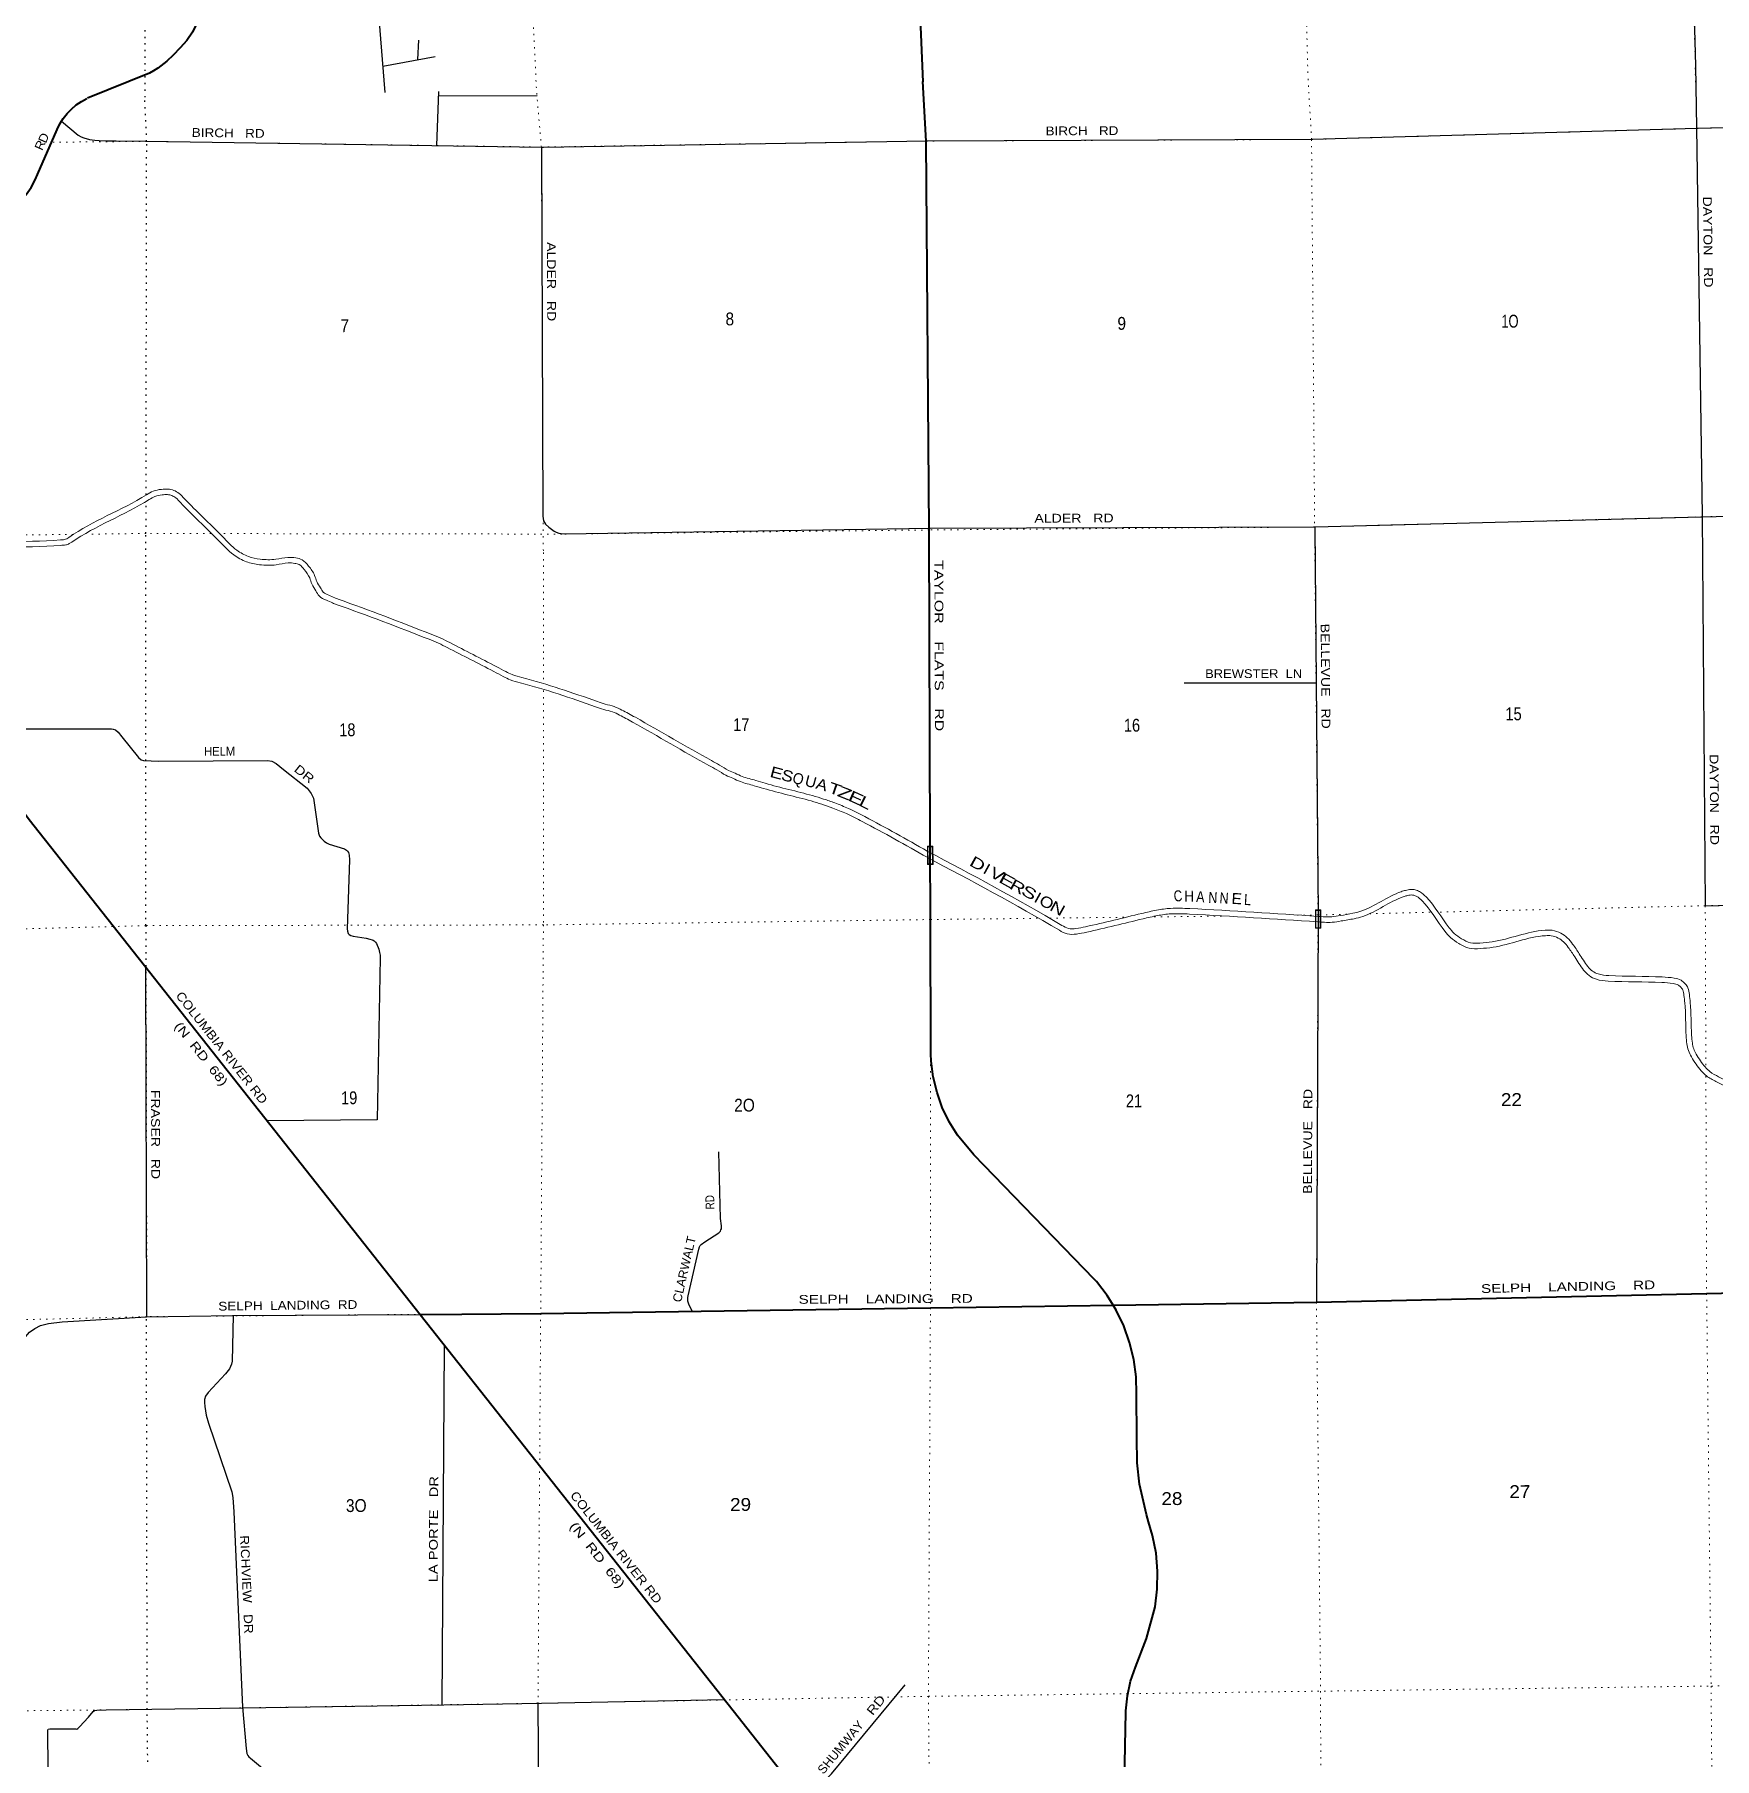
# Model space of a CAD drawing. Header units: feet. Extents: x 245918 to 509309, y -547785 to -360805.
# Drawn here: x 444370 to 467288, y -430444 to -406915 of the extents above; entities that cross this region are included whole.
import ezdxf
from ezdxf.enums import TextEntityAlignment as Align

# ---------------------------------------------------------------- set-up
doc = ezdxf.new("R2010")
doc.units = ezdxf.units.FT
doc.header["$LTSCALE"] = 60
doc.linetypes.add('DOTTED', pattern=[1.5, 0.3, -1.2])
for name, color, linetype, lineweight in [('26', 7, 'Continuous', 40), ('27', 7, 'Continuous', 13), ('29', 7, 'Continuous', 25), ('31', 7, 'Continuous', 13), ('39', 7, 'Continuous', 13), ('6', 7, 'DOTTED', 25), ('61', 7, 'Continuous', 13), ('7', 7, 'DOTTED', 13)]:
    doc.layers.add(name, color=color, linetype=linetype, lineweight=lineweight)
doc.layers.add('30', color=7, linetype='Continuous')
doc.layers.add('41', color=7, linetype='Continuous')

msp = doc.modelspace()

# ---------------------------------------------------------------- linework, layer by layer
at = {"layer": '26'}
for points in [[(456268.57, -365162.21), (456507.9, -376506.94), (456296.01, -403035.64), (456488.42, -407562.71)], [(456296.01, -403035.64), (448961.16, -403070.94), (448895.23, -403073.5), (448815.27, -403086.7), (448702.7, -403115.66), (448631.95, -403138.19), (448570.84, -403167.15), (448464.71, -403237.95), (448355.36, -403318.4), (448303.52, -403368.12), (448258.07, -403424.85), (448096.75, -403702.3), (446524.2, -406881.56), (446446.62, -406996.65), (446357.31, -407098.89), (446261.69, -407197.78), (446173.37, -407278.49), (446051.04, -407376.38), (445994.75, -407411.78), (445936.89, -407443.39), (445094.21, -407786.01)], [(456589.91, -417992.87), (456574.64, -413676.69), (456535.87, -408369.32), (456488.26, -407558.9)], [(443046.65, -409538.72), (443338.3, -409532.05), (443455.24, -409529.49), (443571.26, -409514.73), (443685.11, -409487.92), (443795.53, -409449.36), (443901.32, -409399.47), (444001.31, -409338.79), (444094.41, -409267.99), (444179.61, -409187.85), (444255.95, -409099.24), (444322.62, -409003.14), (444378.88, -408900.6), (444412.14, -408824.54), (444677.19, -408211.98), (444715.1, -408134.64), (444760.89, -408061.68), (444814.05, -407993.91), (444874.01, -407932.07), (444940.1, -407876.84), (445011.6, -407828.82), (445085.7, -407789.47)], [(449632.48, -424386.79), (449359.18, -424040.61), (444299.18, -417631.26), (444204.35, -417510.24), (444051.04, -417346.64), (443881.46, -417199.96), (443722.31, -417076.62), (443460.6, -416907.71), (443185.9, -416768.72)], [(459083.24, -424256.17), (459001.25, -424123.06), (458855.79, -423934.38), (458826.17, -423900.54), (457323.29, -422350.12), (457183.04, -422206.54), (456961.08, -421938.21), (456847.75, -421752.98), (456754.4, -421556.93), (456682.05, -421352.19), (456631.5, -421141), (456603.31, -420925.7), (456597.99, -420827.75), (456593.45, -418994.08), (456589.91, -417992.87)], [(459083.24, -424256.17), (461858.66, -424216.92), (467181.04, -424095.99), (472475.37, -423979.5), (474997.04, -423859.36)], [(449629.27, -424381.82), (449657.92, -424382.3), (451275.29, -424368.51), (456592.03, -424291.4), (459083.24, -424256.17)], [(457863.44, -434822.04), (457827.1, -434796.71), (457776.96, -434746.54), (457672.55, -434595.33), (457535.33, -434399.04), (453899.99, -429792.31), (449632.48, -424386.79)], [(459227.72, -431438.47), (459256.13, -429809.32), (459257.08, -429791.87), (459279.76, -429589.01), (459323.53, -429389.64), (459387.89, -429195.93), (459539.26, -428804.33), (459657.09, -428373.97), (459687.12, -428130.56), (459691.54, -427885.34), (459670.31, -427641), (459623.65, -427400.23), (459568.18, -427211.42), (459539.66, -427115.5), (459444.62, -426699.04), (459411.86, -426409.94), (459406.15, -426063.59), (459403.85, -425470.94), (459397.07, -425232.79), (459365.44, -424996.65), (459309.29, -424765.11), (459229.26, -424540.72), (459126.2, -424325.91), (459083.24, -424256.17)]]:
    msp.add_lwpolyline(points, dxfattribs=at)
at = {"layer": '29'}
for p, q in [((449028.87, -406215.76), (449151.06, -407707.16)), ((449597.37, -407258.54), (449614.07, -406991.15)), ((449121.64, -407348.03), (449836.42, -407213.58)), ((449856.78, -408431.21), (449885.89, -407692.81)), ((449883.51, -407753.11), (451226.39, -407749.72)), ((461852.86, -415766.77), (460052.19, -415768.53)), ((445886.16, -419641.44), (445897.94, -424413.68)), ((449959.97, -424801.62), (449926.34, -429710.64)), ((451237.84, -429689.81), (451262.63, -434974.83))]:
    msp.add_line(p, q, dxfattribs=at)
for points in [[(467018.19, -392123.84), (466905.34, -402782.06), (467027.4, -407341.85)], [(467027.4, -407341.85), (467044.76, -408186.49), (467118.24, -413485.39), (467162.82, -418804.87), (472485.35, -418680.11), (472383.11, -413368.29)], [(444738.64, -408097.13), (444966.27, -408288.99), (445007.05, -408310.37), (445044.48, -408326.85), (445119.69, -408347.29), (445191.54, -408357), (445251.74, -408360.89), (445346.9, -408364.78), (445482.84, -408366.72), (445894.55, -408372.55), (451284.82, -408451.69), (451315.4, -408451.2), (456546.59, -408368.68), (461794.45, -408344.87), (467046.71, -408194.26), (472282.95, -408068.42), (474670.57, -408038.85)], [(451284.69, -408452.05), (451305.03, -413490.29), (451314.74, -413554.42), (451339.98, -413597.17), (451384.65, -413639.92), (451458.45, -413694.34), (451487.58, -413707.94), (451520.59, -413721.54), (451555.55, -413727.37), (451605.24, -413728.77), (456590.71, -413652.11), (461841.56, -413635.07), (467105.62, -413497.05), (467126.98, -413496.07), (472397.54, -413367.87), (474779.05, -413295.85)], [(461833.91, -413636.4), (461880.89, -418918.78), (461859.03, -424216.91)], [(443178.58, -416389.08), (445420.6, -416391.13), (445443.81, -416394.48), (445474.89, -416406.14), (445509.85, -416437.24), (445562.62, -416499.9), (445789.54, -416783.19), (445826.45, -416812.35), (445857.18, -416822.96), (446067.29, -416831.78), (447550.35, -416823.79), (447607.52, -416833.72), (447665.79, -416864.82), (447766.13, -416944.12), (448089.21, -417203), (448144.39, -417274.69), (448174.67, -417339.05), (448193.23, -417465.63), (448244.59, -417817.17), (448259.16, -417855.07), (448277.12, -417877.46), (448322.29, -417926.01), (448352.39, -417946.42), (448391.14, -417966.47), (448596.65, -418029.09), (448624.31, -418045.54), (448639.85, -418059.14), (448651.51, -418078.58), (448661.22, -418115.51), (448669.18, -418180.07), (448633.55, -419119.85), (448638.56, -419152.17), (448651.03, -419183.01), (448664.62, -419198.56), (448685.99, -419211.19), (448716.61, -419219.47), (448894.05, -419248.39), (448945.29, -419259.78), (448975.88, -419269.02), (448988.99, -419275.33), (449005.5, -419286.02), (449023.82, -419303.46), (449036.09, -419321.49), (449066.16, -419396.84), (449076.88, -419442.97), (449084.65, -419477.95), (449086.72, -419516.23), (449044.85, -421725.23), (447544.11, -421741.51)], [(453343.97, -424338.51), (453296.9, -424242.85), (453284.28, -424203.01), (453282.34, -424167.05), (453282.89, -424154.14), (453286.22, -424128.18), (453430.92, -423494.56), (453442.5, -423462.17), (453452.29, -423444.02), (453465.89, -423430.42), (453515.83, -423392.07), (453706.39, -423269.55), (453726.16, -423247.72), (453733.93, -423230.22), (453739.76, -423212.73), (453739.73, -423171.77), (453729.25, -423074.24), (453704.41, -422162.18)], [(444086.88, -426533.97), (444047.74, -425185.82), (444054.58, -425104.11), (444070.12, -425034.14), (444149.6, -424866.6), (444225.5, -424715.39), (444303.67, -424624.78), (444373.11, -424575.45), (444452.59, -424536.34), (444559.58, -424505.48), (444745.12, -424482.98), (445897.94, -424413.68), (447069.29, -424398.75), (449629.27, -424381.82)], [(447080.38, -424398.68), (447066.52, -425019.18), (447056.94, -425064.04), (447028.52, -425125.1), (446975.98, -425195.93), (446738.3, -425448.16), (446702.83, -425497.16), (446689.26, -425543.33), (446689.26, -425584.07), (446691.54, -425641.6), (446712.34, -425756.54), (446742.56, -425868.38), (447060.33, -426802.76), (447077.37, -426882.25), (447089.69, -427075.46), (447209.64, -429741.67), (447256.5, -430305.07), (447266.68, -430376.85), (447278.89, -430404.01), (447293.14, -430419.64), (447314.99, -430440.18), (447509.05, -430596.48)], [(454862.42, -431011.91), (455176.77, -430718.47), (455241.2, -430652.13), (456245.53, -429438.03)], [(444561.72, -431108.3), (444550.09, -430060.73), (444558.43, -430045.14), (444577.41, -430038.34), (444932.44, -430040.75), (444945.19, -430041.07), (444958.76, -430035.64), (444984.53, -430011.18), (445104.88, -429880.49), (445168.2, -429802.47), (445189.46, -429789.85), (445219.31, -429783.06), (445347.35, -429777.6), (447219.65, -429751.58), (449954.07, -429709.72), (451286.7, -429687.99), (453780.06, -429640.4)]]:
    msp.add_lwpolyline(points, dxfattribs=at)
at = {"layer": '31'}
for p, q in [((461918.77, -418862.85), (461918.26, -419112.85)), ((461918.26, -419112.85), (461843.26, -419112.7))]:
    msp.add_line(p, q, dxfattribs=at)
msp.add_lwpolyline([(461843.26, -419112.7), (461843.77, -418862.69), (461918.77, -418862.85)], dxfattribs=at)
msp.add_lwpolyline([(461851.27, -419104.72), (461851.74, -418870.7), (461910.75, -418870.82), (461910.28, -419104.83)], close=True, dxfattribs=at)
at = {"layer": '39'}
for points in [[(443195.14, -413824.09), (444724.31, -413812.63), (444756.42, -413810.51), (444778.49, -413808.43), (444810.55, -413796.26), (444838.59, -413778.1), (445898.37, -413196.28), (445986.51, -413147.79), (446100.82, -413123.3), (446191.11, -413118.97), (446271.45, -413136.75), (446343.82, -413178.64), (446416.3, -413250.65), (446925.63, -413758.67), (447030.32, -413866.68), (447130.94, -413952.64), (447287.75, -414040.4), (447448.4, -414075.96), (447661.14, -414077.22), (447827.62, -414052.54), (447934, -414058.19), (448020.38, -414083.98), (448108.95, -414169.97), (448191.63, -414298.14), (448222, -414382.34), (448270.42, -414466.46), (448308.74, -414524.54), (448385.14, -414568.43), (448465.52, -414604.27), (448513.73, -414622.16), (449779.53, -415099.43), (449914.16, -415155.16), (450034.76, -415214.95), (450669.93, -415541.89), (450798.57, -415609.68), (450887.01, -415651.52), (451019.59, -415691.2), (452048.09, -416018.77), (452156.56, -416054.53), (452279.09, -416088.22), (452383.59, -416136.02), (452472.03, -416181.88), (452566.52, -416233.73), (453605.86, -416824.21), (453716.42, -416886.05), (453837.06, -416957.88), (453927.48, -416997.71), (454025.96, -417041.53), (454210.75, -417095.07), (454337.29, -417132.77), (454984, -417303.13), (455134.65, -417348.77), (455287.33, -417402.43), (455476.21, -417480.05), (455697.29, -417589.67), (456549.17, -418059.67)], [(443193.51, -413899.1), (444727.06, -413887.61), (444762.41, -413885.28), (444795.62, -413882.15), (444844.62, -413863.55), (444877.07, -413842.53), (445934.49, -413262.01), (446013, -413218.82), (446110.54, -413197.92), (446184.69, -413194.36), (446243.92, -413207.47), (446297.85, -413238.69), (446363.39, -413303.8), (446872.22, -413811.32), (446978.92, -413921.41), (447087.85, -414014.47), (447260.76, -414111.24), (447439.98, -414150.91), (447666.45, -414152.25), (447831.17, -414127.83), (447921.1, -414132.61), (447981.32, -414150.59), (448050.57, -414217.82), (448123.98, -414331.62), (448153.7, -414414.02), (448206.56, -414505.86), (448255.94, -414580.7), (448351.1, -414635.37), (448437.17, -414673.75), (448487.45, -414692.41), (449751.95, -415169.19), (449883.12, -415223.48), (450000.94, -415281.89), (450635.28, -415608.41), (450765.04, -415676.78), (450860.07, -415721.74), (450997.46, -415762.86), (452024.97, -416090.12), (452134.86, -416126.35), (452253.38, -416158.94), (452350.71, -416203.45), (452436.72, -416248.06), (452529.95, -416299.21), (453569.03, -416889.54), (453678.92, -416951.01), (453802.63, -417024.67), (453897.12, -417066.29), (454000.16, -417112.14), (454189.61, -417167.03), (454317.02, -417204.99), (454963.57, -417375.31), (455111.33, -417420.07), (455260.62, -417472.54), (455445.26, -417548.42), (455662.5, -417656.13), (456547.15, -418144.22)], [(456549.17, -418059.67), (458386.42, -419073.11), (458474.84, -419114.95), (458577.2, -419116.61), (458709.56, -419092.07), (459475.58, -418910.79), (459678.13, -418865.93), (459868.7, -418841.19), (460129.58, -418844.3), (461875.78, -418950.69), (461972.12, -418956.38), (462066.44, -418956.06), (462184.79, -418939.6), (462355.27, -418908.9), (462463.55, -418880.43), (463014.6, -418613.6), (463074.74, -418595.33), (463146.94, -418583.04), (463203.16, -418588.87), (463265.43, -418612.74), (463353.95, -418684.7), (463668.29, -419105.11), (463738.76, -419183.15), (463837.31, -419255.06), (463959.89, -419310.85), (464088.33, -419314.42), (464254.85, -419297.8), (464976.79, -419138.77), (465073.12, -419140.45), (465191.63, -419180.18), (465280.13, -419244.11), (465352.62, -419328.16), (465443.33, -419460.32), (465560.25, -419634.53), (465622.65, -419696.54), (465701.04, -419736.42), (465845.59, -419758.01), (466574.09, -419777.6), (466738.69, -419793.1), (466833.09, -419822.88), (466889.43, -419870.85), (466925.71, -419924.92), (466946.06, -420017.19)], [(456547.15, -418144.22), (458352.23, -419139.91), (458457.41, -419189.68), (458583.49, -419191.72), (458725.04, -419165.48), (459492.33, -418983.9), (459691.09, -418939.88), (459873.1, -418916.25), (460126.85, -418919.27), (461871.29, -419025.56), (461970.03, -419031.39), (462071.76, -419031.04), (462196.61, -419013.68), (462371.48, -418982.19), (462489.67, -418951.11), (463042.01, -418683.66), (463092, -418668.47), (463149.41, -418658.7), (463185.57, -418662.45), (463227.41, -418678.49), (463299.44, -418737.04), (463610.3, -419152.8), (463688.29, -419239.17), (463799.28, -419320.15), (463942.64, -419385.4), (464091.02, -419389.52), (464266.68, -419371.99), (464984.31, -419213.91), (465060.25, -419215.24), (465156.97, -419247.66), (465229.08, -419299.76), (465293.12, -419374.01), (465381.27, -419502.44), (465502.11, -419682.49), (465578.14, -419758.04), (465677.9, -419808.8), (465839.02, -419832.86), (466569.56, -419852.51), (466723.73, -419867.02), (466796.04, -419889.83), (466832.92, -419921.24), (466855.53, -419954.93), (466871.98, -420029.55)], [(466871.98, -420029.55), (466883.6, -420131.23), (466900.99, -420580.21), (466912.04, -420691.67), (466933.21, -420782.16), (466972.85, -420867.75), (467035.99, -420967.24), (467106, -421056.36), (467180.17, -421127.76), (467308.52, -421205.52), (468418.72, -421761.13), (468514.61, -421808.68), (468586.44, -421846.19), (468610.53, -421862.57), (468657.96, -421926.52), (468711.66, -422009.49), (468859.02, -422223.92), (468934.67, -422301.33), (469040.06, -422388.95), (469143.43, -422453.89), (469735.13, -422809.16), (469861.06, -422855.65), (469972.27, -422893.82), (470082.21, -422893.44), (471100.65, -422917.97), (471205.27, -422931.8), (471244.8, -422948.22), (471281.39, -422984.59), (471324.99, -423049.57), (471358.38, -423135.95), (471441.61, -423351.7), (471563.6, -423499.88), (471760.45, -423649.81), (472006.52, -423740.9), (472257.83, -423798.52), (472492.87, -423764.46), (472670.31, -423695), (472810.57, -423592.49), (472959.64, -423403.83), (473934.38, -421807.35), (474102.64, -421536.22), (474282.74, -421285.9), (474480.06, -421063.71), (474679.82, -420874.36), (474851.81, -420753.7), (474931.84, -420704.78)], [(466946.06, -420017.19), (466958.43, -420125.52), (466975.85, -420575.05), (466986.19, -420679.38), (467004.49, -420757.6), (467038.83, -420831.74), (467097.3, -420923.87), (467161.76, -421005.94), (467226.17, -421067.94), (467344.79, -421139.8), (468452.16, -421694), (468548.63, -421741.84), (468625, -421781.72), (468663.2, -421807.68), (468719.62, -421883.76), (468774.06, -421967.87), (468917.17, -422176.12), (468985.6, -422246.14), (469084.18, -422328.09), (469182.69, -422389.98), (469767.7, -422741.24), (469886.22, -422784.99), (469984.66, -422818.78), (470082.98, -422818.44), (471106.48, -422843.09), (471224.91, -422858.74), (471287.2, -422884.62), (471339.53, -422936.63), (471391.93, -423014.73), (471428.34, -423108.93), (471507.22, -423313.39), (471615.97, -423445.49), (471796.99, -423583.36), (472028.01, -423668.88), (472260.94, -423722.29), (472473.57, -423691.47), (472633.91, -423628.71), (472758.06, -423537.97), (472897.99, -423360.88), (473870.51, -421768.03), (474040.26, -421494.5), (474224.11, -421238.98), (474426.12, -421011.5), (474632.23, -420816.13), (474810.45, -420691.1), (474930.25, -420616.47)]]:
    msp.add_spline(points, degree=3, dxfattribs=at)
at = {"layer": '6'}
for p, q in [((445900.34, -408374), (445874.16, -407769.31)), ((445891.81, -413197.88), (445900.34, -408374)), ((445890.88, -413724.46), (445891.65, -413288.61)), ((445888.52, -419077.08), (445890.88, -413724.46)), ((445888.52, -419077.08), (445897.94, -424413.68))]:
    msp.add_line(p, q, dxfattribs=at)
for points in [[(445874.91, -402505.08), (445877.69, -402985.22), (445874.16, -407769.31)], [(445876.75, -443052.37), (445960.91, -435079.1), (445907.44, -429773.75), (445897.94, -424413.68)]]:
    msp.add_lwpolyline(points, dxfattribs=at)
at = {"layer": '61'}
for p, q in [((456625.68, -417992.33), (456627.95, -418242.32)), ((456627.95, -418242.32), (456552.96, -418243))]:
    msp.add_line(p, q, dxfattribs=at)
msp.add_lwpolyline([(456552.96, -418243), (456550.69, -417993.01), (456625.68, -417992.33)], dxfattribs=at)
msp.add_lwpolyline([(456558.75, -418000.93), (456617.75, -418000.39), (456619.88, -418234.39), (456560.88, -418234.93)], close=True, dxfattribs=at)
msp.add_ellipse((451690.08, -418166.66), major_axis=(3752.68, 3149.41), ratio=0.999998, start_param=5.57867055, end_param=5.61987302, dxfattribs=at)
at = {"layer": '7'}
for p, q in [((461791.46, -408347.12), (461741.24, -407462.48)), ((467047.95, -408196.67), (467024.34, -407369.99)), ((451284.81, -408451.86), (451217.41, -407673.73)), ((456535.87, -408369.32), (456488.26, -407558.9)), ((445900.34, -408374), (444573.21, -408385.96)), ((451284.81, -408451.86), (451311.47, -413983.69)), ((456574.64, -413676.69), (456535.87, -408369.32)), ((444898.12, -413737.1), (443127.94, -413759.39)), ((445890.88, -413724.46), (445085.27, -413734.74)), ((446778.2, -413726.48), (445890.88, -413724.46)), ((451562.56, -413733.3), (446899.18, -413726.74)), ((456589.91, -417992.86), (456574.64, -413676.69)), ((451311.47, -413983.69), (451311.87, -415778.39)), ((451311.89, -415867.24), (451312.6, -419066.86)), ((456593.45, -418994.08), (456590.8, -418244.34)), ((467162.82, -418804.87), (463513.59, -418892.33)), ((467162.82, -418804.87), (467170.39, -421004.64)), ((456593.45, -418994.08), (456592.03, -424291.4)), ((458052.97, -418976.8), (456593.45, -418994.08)), ((459230.79, -418962.85), (458223.14, -418974.78)), ((460564.48, -418947.06), (459605.05, -418958.42)), ((461880.42, -418931.47), (461598.61, -418934.81)), ((461880.02, -419029.09), (461858.66, -424216.92)), ((461880.42, -418931.47), (461880.34, -418951.57)), ((462276.41, -418921.98), (461880.42, -418931.47)), ((463409.62, -418894.82), (462590.14, -418914.46)), ((451312.6, -419066.86), (451275.29, -424368.51)), ((467170.82, -421129.41), (467181.04, -424095.99)), ((461858.66, -424216.92), (461914.93, -429524.78)), ((467181.04, -424095.99), (467241.69, -429455.09)), ((451275.29, -424368.51), (451238.17, -429690.04)), ((456592.03, -424291.4), (456564.6, -429594.78)), ((456564.6, -429594.78), (456615.28, -434888.01)), ((461914.9, -429524.78), (461922.18, -434771.43)), ((467241.69, -429455.09), (467286.62, -434688)), ((445907.44, -429773.75), (444096.29, -429793.51)), ((451238.17, -429690.04), (451262.69, -434974.13))]:
    msp.add_line(p, q, dxfattribs=at)
for points in [[(456488.42, -407562.71), (456292.23, -403032.32), (456338.06, -397686.76), (456376.99, -392357.26), (456421.66, -387059.9), (456465.19, -381747.71), (456505.28, -376506.54), (456374.68, -370405.87), (456268.57, -365162.21), (456215.75, -361832.39)], [(467027.4, -407341.85), (466905.25, -402812.91), (466961.84, -397446.33), (467018.19, -392123.84), (467061.05, -386837.42), (467061.61, -384090.07)], [(461784.01, -392234.56), (461784.23, -392288.36), (461781.94, -397578.97), (461628.4, -402922.27), (461741.24, -407462.48)], [(451220.08, -395386.42), (451216.16, -397664.7), (451003.05, -403042.15), (451217.41, -407673.73)], [(445900.34, -408374), (451284.81, -408451.86), (456535.87, -408369.32), (461791.46, -408347.12), (467047.95, -408196.67), (472282.58, -408070.67), (474670.57, -408038.85)], [(467162.82, -418804.87), (467120.4, -413497.72), (467047.95, -408196.67)], [(461791.46, -408347.12), (461833.91, -413636.4), (461880.42, -418931.47)], [(472382.9, -413367.46), (467120.4, -413497.72), (461833.91, -413636.4), (456574.64, -413676.69), (451562.56, -413733.3)], [(474887.86, -418568.7), (472485.35, -418680.11), (467162.82, -418804.87)], [(456593.45, -418994.08), (451312.6, -419066.86), (445888.52, -419077.08), (443231.7, -419146.61)], [(472475.37, -423979.5), (467181.04, -424095.99), (461858.66, -424216.92), (456592.03, -424291.4), (451275.29, -424368.51), (445897.94, -424413.68), (443605.61, -424470.65)], [(456564.6, -429594.78), (467245.58, -429455.04), (472555.68, -429281.94)], [(445907.44, -429773.75), (451238.17, -429690.04), (456564.6, -429594.78)]]:
    msp.add_lwpolyline(points, dxfattribs=at)

# ---------------------------------------------------------------- texts
at = {"layer": '27', "width": 1.1}
for s, rotation, p in [('R', 65.834, (444500.21, -408449.79)), ('D', 65.7, (444549.56, -408350.4))]:
    msp.add_text(s, height=120, rotation=rotation, dxfattribs=at).set_placement(p, align=Align.CENTER)
at = {"layer": '27'}
for s, rotation, width, p in [('TAYLOR    FLATS    RD', 270.203, 1.35, (456646.1, -414088.88)), ('COLUMBIA RIVER RD', 308.29, 1.15, (446289.72, -420035.4)), ('(N  RD  68)', 308.29, 1.3, (446271.09, -420449.92)), ('SELPH    LANDING    RD', 1.302, 1.3, (464104.57, -424091.53)), ('SELPH    LANDING    RD', 0.331, 1.3, (454793.29, -424237.7)), ('COLUMBIA RIVER RD', 308.29, 1.15, (451669.93, -426854.59)), ('(N  RD  68)', 308.29, 1.35, (451662.16, -427274.44))]:
    msp.add_text(s, height=120, rotation=rotation, dxfattribs=dict(at, width=width)).set_placement(p)
at = {"layer": '30'}
for s, rotation, width, p in [('BIRCH   RD', 359.159, 1.15, (446514.14, -408311.64)), ('BIRCH   RD', 0.26, 1.15, (458162.46, -408291.35)), ('DAYTON   RD', 270.783, 1.2, (467130.69, -409128.11)), ('ALDER   RD', 270.231, 1.2, (451359.92, -409747.9)), ('ALDER   RD', 0.186, 1.2, (458010.42, -413577.5)), ('BELLEVUE   RD', 270.51, 1.2, (461915.65, -414956.52)), ('BREWSTER  LN', 0.056, 1.1, (460339.5, -415698.25)), ('HELM', 0.309, 0.95, (446683.9, -416758.46)), ('DR', 321.295, 1.25, (447900.41, -416962.02)), ('DAYTON   RD', 270.458, 1.2, (467221.41, -416736.25)), ('FRASER   RD', 270.141, 1.2, (445960.3, -421317.17)), ('BELLEVUE   RD', 89.764, 1.2, (461796.01, -422738.87)), ('RD', 91.56, 0.85, (453646.27, -422948.96)), ('CLARWALT', 77.136, 1.05, (453189.43, -424226)), ('SELPH  LANDING  RD', 0.73, 1.15, (446877.69, -424331.19)), ('LA PORTE   DR', 89.607, 1.25, (449867.79, -428038.56)), ('RICHVIEW   DR', 272.576, 1.15, (447174.38, -427400.3)), ('RD', 50.402, 1.25, (455803.56, -429864.26)), ('SHUMWAY', 50.402, 1.05, (455132.49, -430667.09))]:
    msp.add_text(s, height=120, rotation=rotation, dxfattribs=dict(at, width=width)).set_placement(p)
at = {"layer": '41'}
for s, rotation, width, p in [('E', 345.082, 1.3, (454475.21, -417066.03)), ('S', 345.089, 1.2, (454622.39, -417105.22)), ('Q', 345.401, 0.95, (454770.42, -417144.18)), ('U', 345.401, 1.05, (454941.38, -417184.95)), ('A', 343.269, 1.15, (455090.78, -417224.1)), ('T', 340.828, 1.4, (455265.16, -417283.32)), ('Z', 338.397, 1.55, (455397.48, -417338.89)), ('E', 335.561, 1.5, (455547.17, -417403.76)), ('L', 333.038, 1.45, (455674.46, -417465.74)), ('D', 331.137, 1.4, (457199.88, -418297.65)), ('I', 331.137, 1.2, (457325.43, -418369.35)), ('V', 331.137, 1.4, (457463.61, -418443.39)), ('E', 331.113, 1.6, (457603.27, -418526.39)), ('R', 331.09, 1.4, (457746.95, -418612.57)), ('S', 331.09, 1.5, (457904.52, -418691.23)), ('I', 331.09, 1.2, (458020.76, -418760.27)), ('O', 331.09, 1.2, (458141.87, -418824.2)), ('N', 331.09, 1.35, (458291.21, -418906.29)), ('C', 5.027, 0.8, (459975.6, -418745.35)), ('H', 0.324, 0.9, (460122.11, -418748.66)), ('A', 357.511, 0.85, (460271.52, -418756.96)), ('N', 357.511, 0.85, (460441.79, -418768.03)), ('N', 356.511, 0.85, (460593.91, -418776.5)), ('E', 356.511, 1.05, (460766.09, -418783.06)), ('L', 356.511, 0.85, (460914.21, -418796.83))]:
    msp.add_text(s, height=150, rotation=rotation, dxfattribs=dict(at, width=width)).set_placement(p, align=Align.CENTER)
at = {"layer": '7'}
for s, rotation, width, p in [('7', 0.315, 0.9, (448544.44, -410977.88)), ('8', 0.315, 0.9, (453796.91, -410884.95)), ('9', 0.315, 0.9, (459143.55, -410946.05)), ('1O', 0.314, 0.75, (464380.71, -410916.38)), ('15', 0.314, 0.85, (464436.36, -416274.8)), ('18', 0.314, 0.85, (448526.98, -416492.81)), ('17', 0.314, 0.85, (453900.85, -416422.76)), ('16', 0.314, 0.85, (459231.19, -416430.35)), ('19', 0.314, 0.85, (448552.07, -421515.1)), ('21', 0.319, 0.85, (459258.95, -421556.4)), ('22', 0.314, 1.1, (464375.01, -421539.47)), ('2O', 0.314, 0.9, (453915.36, -421615.21)), ('28', 0.314, 1.1, (459743.74, -426985.08)), ('27', 0.314, 1.1, (464490.19, -426889.83)), ('3O', 0.315, 0.9, (448619.27, -427080.23)), ('29', 0.314, 1.1, (453859.1, -427065.28))]:
    msp.add_text(s, height=175.5, rotation=rotation, dxfattribs=dict(at, width=width)).set_placement(p)

doc.saveas('drawing.dxf')
